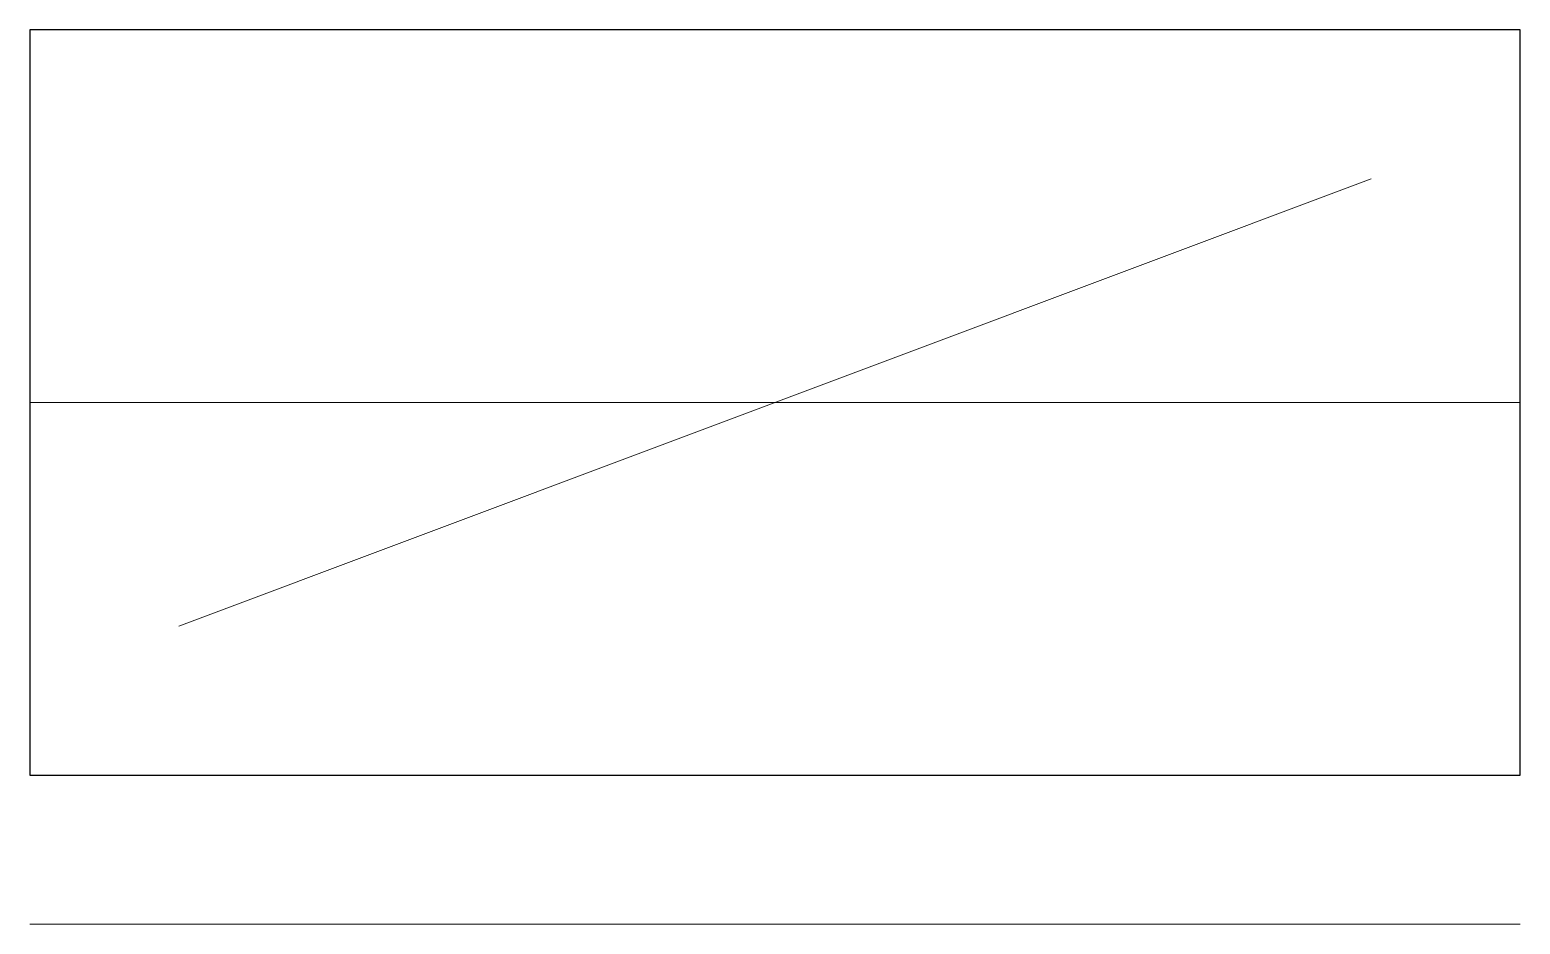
# Model space of a CAD drawing. Header units: millimetres. Extents: x 0 to 100, y -10 to 50.
import ezdxf

# ---------------------------------------------------------------- set-up
doc = ezdxf.new("R2010")
doc.units = ezdxf.units.MM
for name, color, linetype, lineweight in [('CENTER', 7, 'Continuous', 13), ('DIM', 7, 'CONTINUOUS', 13), ('HIDDEN', 7, 'Continuous', 13), ('OUTLINE', 7, 'CONTINUOUS', 25)]:
    doc.layers.add(name, color=color, linetype=linetype, lineweight=lineweight)

msp = doc.modelspace()

# ---------------------------------------------------------------- linework, layer by layer
at = {"layer": 'CENTER'}
msp.add_line((0, 25), (100, 25), dxfattribs=at)
at = {"layer": 'DIM'}
msp.add_line((0, -10), (100, -10), dxfattribs=at)
at = {"layer": 'HIDDEN'}
msp.add_line((10, 10), (90, 40), dxfattribs=at)
at = {"layer": 'OUTLINE'}
msp.add_lwpolyline([(0, 0), (100, 0), (100, 50), (0, 50)], close=True, dxfattribs=at)

doc.saveas('drawing.dxf')
